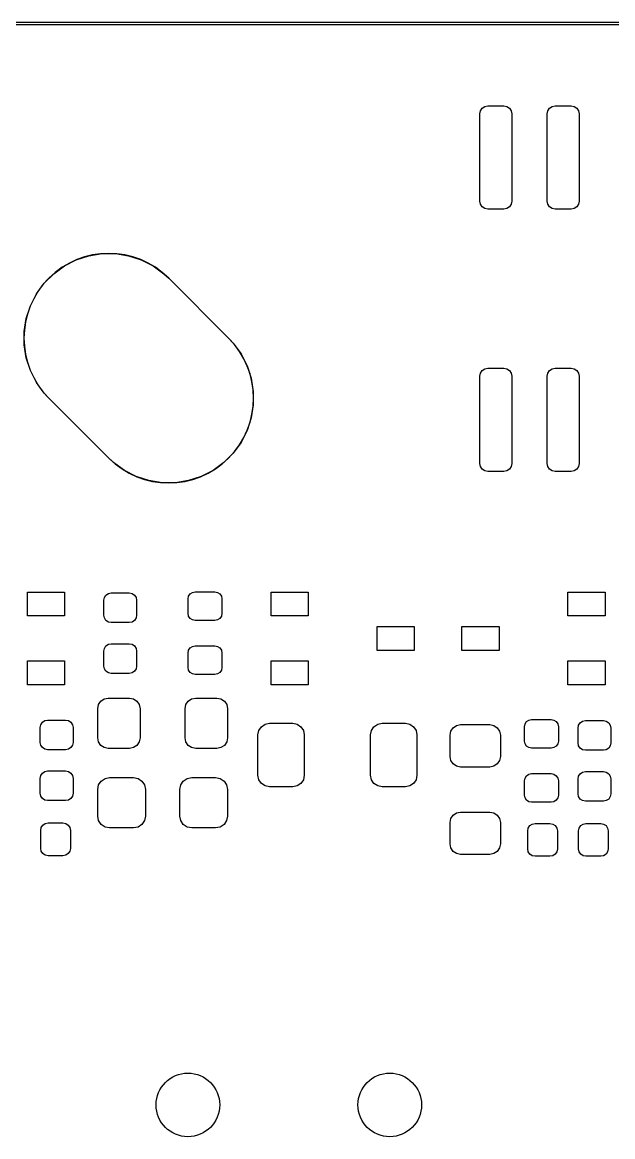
# Model space of a CAD drawing. Extents: x 89 to 178, y -115 to -57.
# Drawn here: x 109.55 to 120.69, y -78 to -56.97 of the extents above; entities that cross this region are included whole.
import ezdxf

# ---------------------------------------------------------------- set-up
doc = ezdxf.new("R2010")
doc.units = 0
doc.layers.add('BLACK', color=7, linetype='CONTINUOUS')

msp = doc.modelspace()

# ---------------------------------------------------------------- linework, layer by layer
at = {"layer": 'BLACK', "linetype": 'CONTINUOUS'}
for p, q in [((97.5, -56.975), (169.5, -56.975)), ((169.47582, -57.025), (97.524182, -57.025)), ((118.19, -58.7), (118.201418, -58.642597)), ((118.201418, -58.642597), (118.233934, -58.593934)), ((118.233934, -58.593934), (118.282597, -58.561418)), ((118.282597, -58.561418), (118.34, -58.55)), ((118.34, -58.55), (118.64, -58.55)), ((118.64, -58.55), (118.697403, -58.561418)), ((118.697403, -58.561418), (118.746066, -58.593934)), ((118.746066, -58.593934), (118.778582, -58.642597)), ((118.778582, -58.642597), (118.79, -58.7)), ((119.46, -58.7), (119.471418, -58.642597)), ((119.471418, -58.642597), (119.503934, -58.593934)), ((119.503934, -58.593934), (119.552597, -58.561418)), ((119.552597, -58.561418), (119.61, -58.55)), ((119.61, -58.55), (119.91, -58.55)), ((119.91, -58.55), (119.967403, -58.561418)), ((119.967403, -58.561418), (120.016066, -58.593934)), ((120.016066, -58.593934), (120.048582, -58.642597)), ((120.048582, -58.642597), (120.06, -58.7)), ((118.19, -60.35), (118.19, -58.7)), ((118.79, -58.7), (118.79, -60.35)), ((119.46, -60.35), (119.46, -58.7)), ((120.06, -58.7), (120.06, -60.35)), ((118.201418, -60.407403), (118.19, -60.35)), ((118.233934, -60.456066), (118.201418, -60.407403)), ((118.282597, -60.488582), (118.233934, -60.456066)), ((118.34, -60.5), (118.282597, -60.488582)), ((118.64, -60.5), (118.34, -60.5)), ((118.697403, -60.488582), (118.64, -60.5)), ((118.746066, -60.456066), (118.697403, -60.488582)), ((118.778582, -60.407403), (118.746066, -60.456066)), ((118.79, -60.35), (118.778582, -60.407403)), ((119.471418, -60.407403), (119.46, -60.35)), ((119.503934, -60.456066), (119.471418, -60.407403)), ((119.552597, -60.488582), (119.503934, -60.456066)), ((119.61, -60.5), (119.552597, -60.488582)), ((119.91, -60.5), (119.61, -60.5)), ((119.967403, -60.488582), (119.91, -60.5)), ((120.016066, -60.456066), (119.967403, -60.488582)), ((120.048582, -60.407403), (120.016066, -60.456066)), ((120.06, -60.35), (120.048582, -60.407403)), ((110.572021, -61.456108), (110.810803, -61.378523)), ((110.810803, -61.378523), (111.05878, -61.339247)), ((111.05878, -61.339247), (111.30985, -61.339247)), ((111.30985, -61.339247), (111.557827, -61.378523)), ((111.557827, -61.378523), (111.796609, -61.456108)), ((110.145198, -61.717665), (110.348318, -61.57009)), ((110.348318, -61.57009), (110.572021, -61.456108)), ((111.796609, -61.456108), (112.020312, -61.57009)), ((112.020312, -61.57009), (112.223432, -61.717665)), ((109.967665, -61.895198), (110.145198, -61.717665)), ((112.223432, -61.717665), (112.315686, -61.802944)), ((113.447056, -62.934315), (112.315685, -61.802944)), ((112.315686, -61.802944), (113.447056, -62.934314)), ((109.82009, -62.098318), (109.967665, -61.895198)), ((109.706108, -62.322021), (109.82009, -62.098318)), ((109.628523, -62.560803), (109.706108, -62.322021)), ((109.589247, -62.80878), (109.628523, -62.560803)), ((109.589247, -63.05985), (109.589247, -62.80878)), ((109.628523, -63.307827), (109.589247, -63.05985)), ((113.447056, -62.934314), (113.532335, -63.026568)), ((113.532335, -63.026568), (113.67991, -63.229688)), ((113.67991, -63.229688), (113.793892, -63.453391)), ((109.706108, -63.546609), (109.628523, -63.307827)), ((113.793892, -63.453391), (113.871477, -63.692173)), ((109.82009, -63.770312), (109.706108, -63.546609)), ((113.871477, -63.692173), (113.910753, -63.94015)), ((118.19, -63.65), (118.201418, -63.592597)), ((118.19, -65.3), (118.19, -63.65)), ((118.201418, -63.592597), (118.233934, -63.543934)), ((118.233934, -63.543934), (118.282597, -63.511418)), ((118.282597, -63.511418), (118.34, -63.5)), ((118.34, -63.5), (118.64, -63.5)), ((118.64, -63.5), (118.697403, -63.511418)), ((118.697403, -63.511418), (118.746066, -63.543934)), ((118.746066, -63.543934), (118.778582, -63.592597)), ((118.778582, -63.592597), (118.79, -63.65)), ((118.79, -63.65), (118.79, -65.3)), ((119.46, -63.65), (119.471418, -63.592597)), ((119.46, -65.3), (119.46, -63.65)), ((119.471418, -63.592597), (119.503934, -63.543934)), ((119.503934, -63.543934), (119.552597, -63.511418)), ((119.552597, -63.511418), (119.61, -63.5)), ((119.61, -63.5), (119.91, -63.5)), ((119.91, -63.5), (119.967403, -63.511418)), ((119.967403, -63.511418), (120.016066, -63.543934)), ((120.016066, -63.543934), (120.048582, -63.592597)), ((120.048582, -63.592597), (120.06, -63.65)), ((120.06, -63.65), (120.06, -65.3)), ((109.967665, -63.973432), (109.82009, -63.770312)), ((110.052944, -64.065686), (109.967665, -63.973432)), ((110.052944, -64.065685), (111.184315, -65.197056)), ((111.184314, -65.197056), (110.052944, -64.065686)), ((113.910753, -63.94015), (113.910753, -64.19122)), ((113.910753, -64.19122), (113.871477, -64.439197)), ((113.871477, -64.439197), (113.793892, -64.677979)), ((113.793892, -64.677979), (113.67991, -64.901683)), ((113.67991, -64.901683), (113.532335, -65.104802)), ((113.532335, -65.104802), (113.354802, -65.282335)), ((111.276568, -65.282335), (111.184314, -65.197056)), ((111.479688, -65.42991), (111.276568, -65.282335)), ((113.354802, -65.282335), (113.151683, -65.42991)), ((118.201418, -65.357403), (118.19, -65.3)), ((118.233934, -65.406066), (118.201418, -65.357403)), ((118.778582, -65.357403), (118.746066, -65.406066)), ((118.79, -65.3), (118.778582, -65.357403)), ((119.471418, -65.357403), (119.46, -65.3)), ((119.503934, -65.406066), (119.471418, -65.357403)), ((120.048582, -65.357403), (120.016066, -65.406066)), ((120.06, -65.3), (120.048582, -65.357403)), ((111.703391, -65.543892), (111.479688, -65.42991)), ((111.942173, -65.621477), (111.703391, -65.543892)), ((112.927979, -65.543892), (112.689197, -65.621477)), ((113.151683, -65.42991), (112.927979, -65.543892)), ((118.282597, -65.438582), (118.233934, -65.406066)), ((118.34, -65.45), (118.282597, -65.438582)), ((118.64, -65.45), (118.34, -65.45)), ((118.697403, -65.438582), (118.64, -65.45)), ((118.746066, -65.406066), (118.697403, -65.438582)), ((119.552597, -65.438582), (119.503934, -65.406066)), ((119.61, -65.45), (119.552597, -65.438582)), ((119.91, -65.45), (119.61, -65.45)), ((119.967403, -65.438582), (119.91, -65.45)), ((120.016066, -65.406066), (119.967403, -65.438582)), ((112.19015, -65.660753), (111.942173, -65.621477)), ((112.44122, -65.660753), (112.19015, -65.660753)), ((112.689197, -65.621477), (112.44122, -65.660753)), ((109.65, -68.175), (109.65, -67.725)), ((109.65, -67.725), (110.35, -67.725)), ((110.35, -67.725), (110.35, -68.175)), ((111.09, -67.88), (111.100657, -67.826424)), ((111.09, -68.16), (111.09, -67.88)), ((111.100657, -67.826424), (111.131005, -67.781005)), ((111.131005, -67.781005), (111.176424, -67.750657)), ((111.176424, -67.750657), (111.23, -67.74)), ((111.23, -67.74), (111.57, -67.74)), ((111.57, -67.74), (111.623576, -67.750657)), ((111.623576, -67.750657), (111.668995, -67.781005)), ((111.668995, -67.781005), (111.699343, -67.826424)), ((111.699343, -67.826424), (111.71, -67.88)), ((111.71, -67.88), (111.71, -68.16)), ((112.68, -67.855), (112.690276, -67.803338)), ((112.68, -68.125), (112.68, -67.855)), ((112.690276, -67.803338), (112.719541, -67.759541)), ((112.719541, -67.759541), (112.763338, -67.730276)), ((112.763338, -67.730276), (112.815, -67.72)), ((112.815, -67.72), (113.185, -67.72)), ((113.185, -67.72), (113.236662, -67.730276)), ((113.236662, -67.730276), (113.280459, -67.759541)), ((113.280459, -67.759541), (113.309724, -67.803338)), ((113.309724, -67.803338), (113.32, -67.855)), ((113.32, -67.855), (113.32, -68.125)), ((114.25, -68.175), (114.25, -67.725)), ((114.25, -67.725), (114.95, -67.725)), ((114.95, -67.725), (114.95, -68.175)), ((119.85, -68.175), (119.85, -67.725)), ((119.85, -67.725), (120.55, -67.725)), ((120.55, -67.725), (120.55, -68.175)), ((110.35, -68.175), (109.65, -68.175)), ((111.100657, -68.213576), (111.09, -68.16)), ((111.131005, -68.258995), (111.100657, -68.213576)), ((111.176424, -68.289343), (111.131005, -68.258995)), ((111.23, -68.3), (111.176424, -68.289343)), ((111.57, -68.3), (111.23, -68.3)), ((111.623576, -68.289343), (111.57, -68.3)), ((111.668995, -68.258995), (111.623576, -68.289343)), ((111.699343, -68.213576), (111.668995, -68.258995)), ((111.71, -68.16), (111.699343, -68.213576)), ((112.690276, -68.176662), (112.68, -68.125)), ((112.719541, -68.220459), (112.690276, -68.176662)), ((112.763338, -68.249724), (112.719541, -68.220459)), ((112.815, -68.26), (112.763338, -68.249724)), ((113.185, -68.26), (112.815, -68.26)), ((113.236662, -68.249724), (113.185, -68.26)), ((113.280459, -68.220459), (113.236662, -68.249724)), ((113.309724, -68.176662), (113.280459, -68.220459)), ((113.32, -68.125), (113.309724, -68.176662)), ((114.95, -68.175), (114.25, -68.175)), ((120.55, -68.175), (119.85, -68.175)), ((116.25, -68.825), (116.25, -68.375)), ((116.25, -68.375), (116.95, -68.375)), ((116.95, -68.375), (116.95, -68.825)), ((117.85, -68.825), (117.85, -68.375)), ((117.85, -68.375), (118.55, -68.375)), ((118.55, -68.375), (118.55, -68.825)), ((111.100657, -68.786424), (111.131005, -68.741005)), ((111.131005, -68.741005), (111.176424, -68.710657)), ((111.176424, -68.710657), (111.23, -68.7)), ((111.23, -68.7), (111.57, -68.7)), ((111.57, -68.7), (111.623576, -68.710657)), ((111.623576, -68.710657), (111.668995, -68.741005)), ((111.668995, -68.741005), (111.699343, -68.786424)), ((112.719541, -68.779541), (112.763338, -68.750276)), ((112.763338, -68.750276), (112.815, -68.74)), ((112.815, -68.74), (113.185, -68.74)), ((113.185, -68.74), (113.236662, -68.750276)), ((113.236662, -68.750276), (113.280459, -68.779541)), ((111.09, -68.84), (111.100657, -68.786424)), ((111.09, -69.12), (111.09, -68.84)), ((111.699343, -68.786424), (111.71, -68.84)), ((111.71, -68.84), (111.71, -69.12)), ((112.68, -68.875), (112.690276, -68.823338)), ((112.68, -69.145), (112.68, -68.875)), ((112.690276, -68.823338), (112.719541, -68.779541)), ((113.280459, -68.779541), (113.309724, -68.823338)), ((113.309724, -68.823338), (113.32, -68.875)), ((113.32, -68.875), (113.32, -69.145)), ((116.95, -68.825), (116.25, -68.825)), ((118.55, -68.825), (117.85, -68.825)), ((109.65, -69.475), (109.65, -69.025)), ((109.65, -69.025), (110.35, -69.025)), ((110.35, -69.025), (110.35, -69.475)), ((111.100657, -69.173576), (111.09, -69.12)), ((111.71, -69.12), (111.699343, -69.173576)), ((112.690276, -69.196662), (112.68, -69.145)), ((113.32, -69.145), (113.309724, -69.196662)), ((114.25, -69.475), (114.25, -69.025)), ((114.25, -69.025), (114.95, -69.025)), ((114.95, -69.025), (114.95, -69.475)), ((119.85, -69.475), (119.85, -69.025)), ((119.85, -69.025), (120.55, -69.025)), ((120.55, -69.025), (120.55, -69.475)), ((111.131005, -69.218995), (111.100657, -69.173576)), ((111.176424, -69.249343), (111.131005, -69.218995)), ((111.23, -69.26), (111.176424, -69.249343)), ((111.57, -69.26), (111.23, -69.26)), ((111.623576, -69.249343), (111.57, -69.26)), ((111.668995, -69.218995), (111.623576, -69.249343)), ((111.699343, -69.173576), (111.668995, -69.218995)), ((112.719541, -69.240459), (112.690276, -69.196662)), ((112.763338, -69.269724), (112.719541, -69.240459)), ((112.815, -69.28), (112.763338, -69.269724)), ((113.185, -69.28), (112.815, -69.28)), ((113.236662, -69.269724), (113.185, -69.28)), ((113.280459, -69.240459), (113.236662, -69.269724)), ((113.309724, -69.196662), (113.280459, -69.240459)), ((110.35, -69.475), (109.65, -69.475)), ((114.95, -69.475), (114.25, -69.475)), ((120.55, -69.475), (119.85, -69.475)), ((110.990224, -69.848463), (111.033579, -69.783579)), ((111.033579, -69.783579), (111.098463, -69.740224)), ((111.098463, -69.740224), (111.175, -69.725)), ((111.175, -69.725), (111.575, -69.725)), ((111.575, -69.725), (111.651537, -69.740224)), ((111.651537, -69.740224), (111.716421, -69.783579)), ((111.716421, -69.783579), (111.759776, -69.848463)), ((112.640224, -69.848463), (112.683579, -69.783579)), ((112.683579, -69.783579), (112.748463, -69.740224)), ((112.748463, -69.740224), (112.825, -69.725)), ((112.825, -69.725), (113.225, -69.725)), ((113.225, -69.725), (113.301537, -69.740224)), ((113.301537, -69.740224), (113.366421, -69.783579)), ((113.366421, -69.783579), (113.409776, -69.848463)), ((110.975, -69.925), (110.990224, -69.848463)), ((110.975, -70.475), (110.975, -69.925)), ((111.759776, -69.848463), (111.775, -69.925)), ((111.775, -69.925), (111.775, -70.475)), ((112.625, -69.925), (112.640224, -69.848463)), ((112.625, -70.475), (112.625, -69.925)), ((113.409776, -69.848463), (113.425, -69.925)), ((113.425, -69.925), (113.425, -70.475)), ((109.900657, -70.226424), (109.931005, -70.181005)), ((109.931005, -70.181005), (109.976424, -70.150657)), ((109.976424, -70.150657), (110.03, -70.14)), ((110.03, -70.14), (110.37, -70.14)), ((110.37, -70.14), (110.423576, -70.150657)), ((110.423576, -70.150657), (110.468995, -70.181005)), ((110.468995, -70.181005), (110.499343, -70.226424)), ((114.06407, -70.26407), (114.135038, -70.216651)), ((114.135038, -70.216651), (114.21875, -70.2)), ((114.21875, -70.2), (114.65625, -70.2)), ((114.65625, -70.2), (114.739962, -70.216651)), ((114.739962, -70.216651), (114.81093, -70.26407)), ((116.18907, -70.26407), (116.260038, -70.216651)), ((116.260038, -70.216651), (116.34375, -70.2)), ((116.34375, -70.2), (116.78125, -70.2)), ((116.78125, -70.2), (116.864962, -70.216651)), ((116.864962, -70.216651), (116.93593, -70.26407)), ((119.03, -70.265), (119.040276, -70.213338)), ((119.040276, -70.213338), (119.069541, -70.169541)), ((119.069541, -70.169541), (119.113338, -70.140276)), ((119.113338, -70.140276), (119.165, -70.13)), ((119.165, -70.13), (119.535, -70.13)), ((119.535, -70.13), (119.586662, -70.140276)), ((119.586662, -70.140276), (119.630459, -70.169541)), ((119.630459, -70.169541), (119.659724, -70.213338)), ((119.659724, -70.213338), (119.67, -70.265)), ((120.050657, -70.236424), (120.081005, -70.191005)), ((120.081005, -70.191005), (120.126424, -70.160657)), ((120.126424, -70.160657), (120.18, -70.15)), ((120.18, -70.15), (120.52, -70.15)), ((120.52, -70.15), (120.573576, -70.160657)), ((120.573576, -70.160657), (120.618995, -70.191005)), ((120.618995, -70.191005), (120.649343, -70.236424)), ((109.89, -70.28), (109.900657, -70.226424)), ((109.89, -70.56), (109.89, -70.28)), ((110.499343, -70.226424), (110.51, -70.28)), ((110.51, -70.28), (110.51, -70.56)), ((114, -70.41875), (114.016651, -70.335038)), ((114, -71.18125), (114, -70.41875)), ((114.016651, -70.335038), (114.06407, -70.26407)), ((114.81093, -70.26407), (114.858349, -70.335038)), ((114.858349, -70.335038), (114.875, -70.41875)), ((114.875, -70.41875), (114.875, -71.18125)), ((116.125, -70.41875), (116.141651, -70.335038)), ((116.125, -71.18125), (116.125, -70.41875)), ((116.141651, -70.335038), (116.18907, -70.26407)), ((116.93593, -70.26407), (116.983349, -70.335038)), ((116.983349, -70.335038), (117, -70.41875)), ((117, -70.41875), (117, -71.18125)), ((117.625, -70.425), (117.640224, -70.348463)), ((117.625, -70.825), (117.625, -70.425)), ((117.640224, -70.348463), (117.683579, -70.283579)), ((117.683579, -70.283579), (117.748463, -70.240224)), ((117.748463, -70.240224), (117.825, -70.225)), ((117.825, -70.225), (118.375, -70.225)), ((118.375, -70.225), (118.451537, -70.240224)), ((118.451537, -70.240224), (118.516421, -70.283579)), ((118.516421, -70.283579), (118.559776, -70.348463)), ((118.559776, -70.348463), (118.575, -70.425)), ((118.575, -70.425), (118.575, -70.825)), ((119.03, -70.535), (119.03, -70.265)), ((119.67, -70.265), (119.67, -70.535)), ((120.04, -70.29), (120.050657, -70.236424)), ((120.04, -70.57), (120.04, -70.29)), ((120.649343, -70.236424), (120.66, -70.29)), ((120.66, -70.29), (120.66, -70.57)), ((109.900657, -70.613576), (109.89, -70.56)), ((109.931005, -70.658995), (109.900657, -70.613576)), ((110.499343, -70.613576), (110.468995, -70.658995)), ((110.51, -70.56), (110.499343, -70.613576)), ((110.990224, -70.551537), (110.975, -70.475)), ((111.033579, -70.616421), (110.990224, -70.551537)), ((111.098463, -70.659776), (111.033579, -70.616421)), ((111.716421, -70.616421), (111.651537, -70.659776)), ((111.759776, -70.551537), (111.716421, -70.616421)), ((111.775, -70.475), (111.759776, -70.551537)), ((112.640224, -70.551537), (112.625, -70.475)), ((112.683579, -70.616421), (112.640224, -70.551537)), ((112.748463, -70.659776), (112.683579, -70.616421)), ((113.366421, -70.616421), (113.301537, -70.659776)), ((113.409776, -70.551537), (113.366421, -70.616421)), ((113.425, -70.475), (113.409776, -70.551537)), ((119.040276, -70.586662), (119.03, -70.535)), ((119.069541, -70.630459), (119.040276, -70.586662)), ((119.113338, -70.659724), (119.069541, -70.630459)), ((119.630459, -70.630459), (119.586662, -70.659724)), ((119.659724, -70.586662), (119.630459, -70.630459)), ((119.67, -70.535), (119.659724, -70.586662)), ((120.050657, -70.623576), (120.04, -70.57)), ((120.081005, -70.668995), (120.050657, -70.623576)), ((120.649343, -70.623576), (120.618995, -70.668995)), ((120.66, -70.57), (120.649343, -70.623576)), ((109.976424, -70.689343), (109.931005, -70.658995)), ((110.03, -70.7), (109.976424, -70.689343)), ((110.37, -70.7), (110.03, -70.7)), ((110.423576, -70.689343), (110.37, -70.7)), ((110.468995, -70.658995), (110.423576, -70.689343)), ((111.175, -70.675), (111.098463, -70.659776)), ((111.575, -70.675), (111.175, -70.675)), ((111.651537, -70.659776), (111.575, -70.675)), ((112.825, -70.675), (112.748463, -70.659776)), ((113.225, -70.675), (112.825, -70.675)), ((113.301537, -70.659776), (113.225, -70.675)), ((117.640224, -70.901537), (117.625, -70.825)), ((118.575, -70.825), (118.559776, -70.901537)), ((119.165, -70.67), (119.113338, -70.659724)), ((119.535, -70.67), (119.165, -70.67)), ((119.586662, -70.659724), (119.535, -70.67)), ((120.126424, -70.699343), (120.081005, -70.668995)), ((120.18, -70.71), (120.126424, -70.699343)), ((120.52, -70.71), (120.18, -70.71)), ((120.573576, -70.699343), (120.52, -70.71)), ((120.618995, -70.668995), (120.573576, -70.699343)), ((117.683579, -70.966421), (117.640224, -70.901537)), ((117.748463, -71.009776), (117.683579, -70.966421)), ((117.825, -71.025), (117.748463, -71.009776)), ((118.375, -71.025), (117.825, -71.025)), ((118.451537, -71.009776), (118.375, -71.025)), ((118.516421, -70.966421), (118.451537, -71.009776)), ((118.559776, -70.901537), (118.516421, -70.966421)), ((109.89, -71.24), (109.900657, -71.186424)), ((109.89, -71.52), (109.89, -71.24)), ((109.900657, -71.186424), (109.931005, -71.141005)), ((109.931005, -71.141005), (109.976424, -71.110657)), ((109.976424, -71.110657), (110.03, -71.1)), ((110.03, -71.1), (110.37, -71.1)), ((110.37, -71.1), (110.423576, -71.110657)), ((110.423576, -71.110657), (110.468995, -71.141005)), ((110.468995, -71.141005), (110.499343, -71.186424)), ((110.499343, -71.186424), (110.51, -71.24)), ((110.51, -71.24), (110.51, -71.52)), ((111.040901, -71.290901), (111.113896, -71.242127)), ((111.113896, -71.242127), (111.2, -71.225)), ((111.2, -71.225), (111.65, -71.225)), ((111.65, -71.225), (111.736104, -71.242127)), ((111.736104, -71.242127), (111.809099, -71.290901)), ((112.590901, -71.290901), (112.663896, -71.242127)), ((112.663896, -71.242127), (112.75, -71.225)), ((112.75, -71.225), (113.2, -71.225)), ((113.2, -71.225), (113.286104, -71.242127)), ((113.286104, -71.242127), (113.359099, -71.290901)), ((114.016651, -71.264962), (114, -71.18125)), ((114.06407, -71.33593), (114.016651, -71.264962)), ((114.858349, -71.264962), (114.81093, -71.33593)), ((114.875, -71.18125), (114.858349, -71.264962)), ((116.141651, -71.264962), (116.125, -71.18125)), ((116.18907, -71.33593), (116.141651, -71.264962)), ((116.983349, -71.264962), (116.93593, -71.33593)), ((117, -71.18125), (116.983349, -71.264962)), ((119.03, -71.285), (119.040276, -71.233338)), ((119.040276, -71.233338), (119.069541, -71.189541)), ((119.069541, -71.189541), (119.113338, -71.160276)), ((119.113338, -71.160276), (119.165, -71.15)), ((119.165, -71.15), (119.535, -71.15)), ((119.535, -71.15), (119.586662, -71.160276)), ((119.586662, -71.160276), (119.630459, -71.189541)), ((119.630459, -71.189541), (119.659724, -71.233338)), ((119.659724, -71.233338), (119.67, -71.285)), ((120.04, -71.25), (120.050657, -71.196424)), ((120.04, -71.53), (120.04, -71.25)), ((120.050657, -71.196424), (120.081005, -71.151005)), ((120.081005, -71.151005), (120.126424, -71.120657)), ((120.126424, -71.120657), (120.18, -71.11)), ((120.18, -71.11), (120.52, -71.11)), ((120.52, -71.11), (120.573576, -71.120657)), ((120.573576, -71.120657), (120.618995, -71.151005)), ((120.618995, -71.151005), (120.649343, -71.196424)), ((120.649343, -71.196424), (120.66, -71.25)), ((120.66, -71.25), (120.66, -71.53)), ((110.975, -71.45), (110.992127, -71.363896)), ((110.975, -71.95), (110.975, -71.45)), ((110.992127, -71.363896), (111.040901, -71.290901)), ((111.809099, -71.290901), (111.857873, -71.363896)), ((111.857873, -71.363896), (111.875, -71.45)), ((111.875, -71.45), (111.875, -71.95)), ((112.525, -71.45), (112.542127, -71.363896)), ((112.525, -71.95), (112.525, -71.45)), ((112.542127, -71.363896), (112.590901, -71.290901)), ((113.359099, -71.290901), (113.407873, -71.363896)), ((113.407873, -71.363896), (113.425, -71.45)), ((113.425, -71.45), (113.425, -71.95)), ((114.135038, -71.383349), (114.06407, -71.33593)), ((114.21875, -71.4), (114.135038, -71.383349)), ((114.65625, -71.4), (114.21875, -71.4)), ((114.739962, -71.383349), (114.65625, -71.4)), ((114.81093, -71.33593), (114.739962, -71.383349)), ((116.260038, -71.383349), (116.18907, -71.33593)), ((116.34375, -71.4), (116.260038, -71.383349)), ((116.78125, -71.4), (116.34375, -71.4)), ((116.864962, -71.383349), (116.78125, -71.4)), ((116.93593, -71.33593), (116.864962, -71.383349)), ((119.03, -71.555), (119.03, -71.285)), ((119.67, -71.285), (119.67, -71.555)), ((109.900657, -71.573576), (109.89, -71.52)), ((109.931005, -71.618995), (109.900657, -71.573576)), ((109.976424, -71.649343), (109.931005, -71.618995)), ((110.03, -71.66), (109.976424, -71.649343)), ((110.37, -71.66), (110.03, -71.66)), ((110.423576, -71.649343), (110.37, -71.66)), ((110.468995, -71.618995), (110.423576, -71.649343)), ((110.499343, -71.573576), (110.468995, -71.618995)), ((110.51, -71.52), (110.499343, -71.573576)), ((119.040276, -71.606662), (119.03, -71.555)), ((119.069541, -71.650459), (119.040276, -71.606662)), ((119.113338, -71.679724), (119.069541, -71.650459)), ((119.165, -71.69), (119.113338, -71.679724)), ((119.535, -71.69), (119.165, -71.69)), ((119.586662, -71.679724), (119.535, -71.69)), ((119.630459, -71.650459), (119.586662, -71.679724)), ((119.659724, -71.606662), (119.630459, -71.650459)), ((119.67, -71.555), (119.659724, -71.606662)), ((120.050657, -71.583576), (120.04, -71.53)), ((120.081005, -71.628995), (120.050657, -71.583576)), ((120.126424, -71.659343), (120.081005, -71.628995)), ((120.18, -71.67), (120.126424, -71.659343)), ((120.52, -71.67), (120.18, -71.67)), ((120.573576, -71.659343), (120.52, -71.67)), ((120.618995, -71.628995), (120.573576, -71.659343)), ((120.649343, -71.583576), (120.618995, -71.628995)), ((120.66, -71.53), (120.649343, -71.583576)), ((117.683579, -71.933579), (117.748463, -71.890224)), ((117.748463, -71.890224), (117.825, -71.875)), ((117.825, -71.875), (118.375, -71.875)), ((118.375, -71.875), (118.451537, -71.890224)), ((118.451537, -71.890224), (118.516421, -71.933579)), ((109.941005, -72.121005), (109.986424, -72.090657)), ((109.986424, -72.090657), (110.04, -72.08)), ((110.04, -72.08), (110.32, -72.08)), ((110.32, -72.08), (110.373576, -72.090657)), ((110.373576, -72.090657), (110.418995, -72.121005)), ((110.992127, -72.036104), (110.975, -71.95)), ((111.040901, -72.109099), (110.992127, -72.036104)), ((111.113896, -72.157873), (111.040901, -72.109099)), ((111.809099, -72.109099), (111.736104, -72.157873)), ((111.857873, -72.036104), (111.809099, -72.109099)), ((111.875, -71.95), (111.857873, -72.036104)), ((112.542127, -72.036104), (112.525, -71.95)), ((112.590901, -72.109099), (112.542127, -72.036104)), ((112.663896, -72.157873), (112.590901, -72.109099)), ((113.359099, -72.109099), (113.286104, -72.157873)), ((113.407873, -72.036104), (113.359099, -72.109099)), ((113.425, -71.95), (113.407873, -72.036104)), ((117.625, -72.075), (117.640224, -71.998463)), ((117.625, -72.475), (117.625, -72.075)), ((117.640224, -71.998463), (117.683579, -71.933579)), ((118.516421, -71.933579), (118.559776, -71.998463)), ((118.559776, -71.998463), (118.575, -72.075)), ((118.575, -72.075), (118.575, -72.475)), ((119.131005, -72.131005), (119.176424, -72.100657)), ((119.176424, -72.100657), (119.23, -72.09)), ((119.23, -72.09), (119.51, -72.09)), ((119.51, -72.09), (119.563576, -72.100657)), ((119.563576, -72.100657), (119.608995, -72.131005)), ((120.091005, -72.131005), (120.136424, -72.100657)), ((120.136424, -72.100657), (120.19, -72.09)), ((120.19, -72.09), (120.47, -72.09)), ((120.47, -72.09), (120.523576, -72.100657)), ((120.523576, -72.100657), (120.568995, -72.131005)), ((109.9, -72.22), (109.910657, -72.166424)), ((109.9, -72.56), (109.9, -72.22)), ((109.910657, -72.166424), (109.941005, -72.121005)), ((110.418995, -72.121005), (110.449343, -72.166424)), ((110.449343, -72.166424), (110.46, -72.22)), ((110.46, -72.22), (110.46, -72.56)), ((111.2, -72.175), (111.113896, -72.157873)), ((111.65, -72.175), (111.2, -72.175)), ((111.736104, -72.157873), (111.65, -72.175)), ((112.75, -72.175), (112.663896, -72.157873)), ((113.2, -72.175), (112.75, -72.175)), ((113.286104, -72.157873), (113.2, -72.175)), ((119.09, -72.23), (119.100657, -72.176424)), ((119.09, -72.57), (119.09, -72.23)), ((119.100657, -72.176424), (119.131005, -72.131005)), ((119.608995, -72.131005), (119.639343, -72.176424)), ((119.639343, -72.176424), (119.65, -72.23)), ((119.65, -72.23), (119.65, -72.57)), ((120.05, -72.23), (120.060657, -72.176424)), ((120.05, -72.57), (120.05, -72.23)), ((120.060657, -72.176424), (120.091005, -72.131005)), ((120.568995, -72.131005), (120.599343, -72.176424)), ((120.599343, -72.176424), (120.61, -72.23)), ((120.61, -72.23), (120.61, -72.57)), ((117.640224, -72.551537), (117.625, -72.475)), ((118.575, -72.475), (118.559776, -72.551537)), ((109.910657, -72.613576), (109.9, -72.56)), ((109.941005, -72.658995), (109.910657, -72.613576)), ((109.986424, -72.689343), (109.941005, -72.658995)), ((110.04, -72.7), (109.986424, -72.689343)), ((110.32, -72.7), (110.04, -72.7)), ((110.373576, -72.689343), (110.32, -72.7)), ((110.418995, -72.658995), (110.373576, -72.689343)), ((110.449343, -72.613576), (110.418995, -72.658995)), ((110.46, -72.56), (110.449343, -72.613576)), ((117.683579, -72.616421), (117.640224, -72.551537)), ((117.748463, -72.659776), (117.683579, -72.616421)), ((117.825, -72.675), (117.748463, -72.659776)), ((118.375, -72.675), (117.825, -72.675)), ((118.451537, -72.659776), (118.375, -72.675)), ((118.516421, -72.616421), (118.451537, -72.659776)), ((118.559776, -72.551537), (118.516421, -72.616421)), ((119.100657, -72.623576), (119.09, -72.57)), ((119.131005, -72.668995), (119.100657, -72.623576)), ((119.176424, -72.699343), (119.131005, -72.668995)), ((119.23, -72.71), (119.176424, -72.699343)), ((119.51, -72.71), (119.23, -72.71)), ((119.563576, -72.699343), (119.51, -72.71)), ((119.608995, -72.668995), (119.563576, -72.699343)), ((119.639343, -72.623576), (119.608995, -72.668995)), ((119.65, -72.57), (119.639343, -72.623576)), ((120.060657, -72.623576), (120.05, -72.57)), ((120.091005, -72.668995), (120.060657, -72.623576)), ((120.136424, -72.699343), (120.091005, -72.668995)), ((120.19, -72.71), (120.136424, -72.699343)), ((120.47, -72.71), (120.19, -72.71)), ((120.523576, -72.699343), (120.47, -72.71)), ((120.568995, -72.668995), (120.523576, -72.699343)), ((120.599343, -72.623576), (120.568995, -72.668995)), ((120.61, -72.57), (120.599343, -72.623576))]:
    msp.add_line(p, q, dxfattribs=at)
at = {"layer": 'BLACK'}
for centre in [(112.6775, -77.4), (112.6775, -77.4), (116.4875, -77.4), (116.4875, -77.4)]:
    msp.add_circle(centre, 0.6, dxfattribs=at)
for centre, start, end in [((111.184315, -62.934315), 45, 225), ((112.315685, -64.065685), 225, 405)]:
    msp.add_arc(centre, 1.599999, start, end, dxfattribs=at)

doc.saveas('drawing.dxf')
